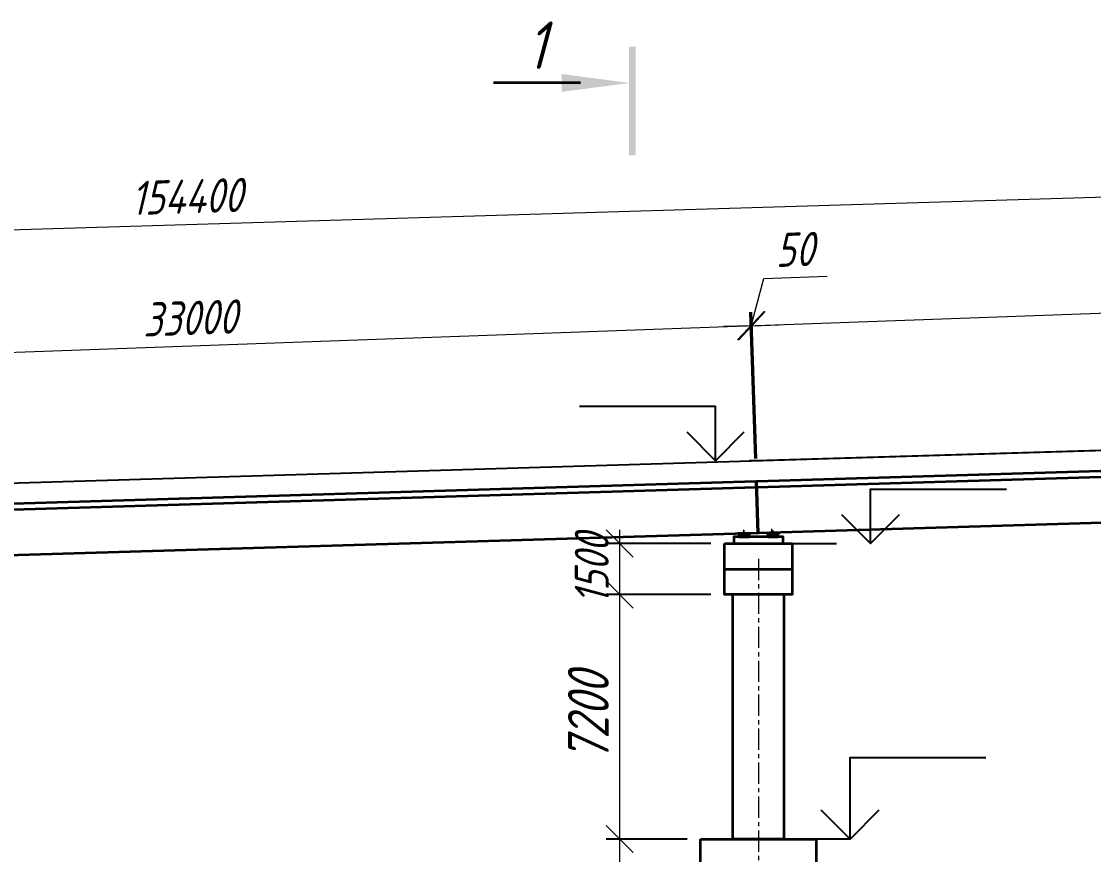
# Model space of a CAD drawing. Header units: millimetres. Extents: x 1864 to 10174863, y -4887456 to 5366151.
# Drawn here: x 5379598 to 5411164, y 9263 to 33795 of the extents above; entities that cross this region are included whole.
import ezdxf
from ezdxf.enums import TextEntityAlignment as Align

# ---------------------------------------------------------------- set-up
doc = ezdxf.new("R2018")
doc.units = ezdxf.units.MM
doc.linetypes.add('осевая', pattern=[2, 1.25, -0.25, 0.25, -0.25])
for name, color, linetype, lineweight in [('1-Бетон', 106, 'Continuous', 35), ('1-Примечания', 4, 'Continuous', 25), ('1-Размеры', 1, 'Continuous', 25), ('1-Текст_3', 250, 'Continuous', 25), ('ИС_TXT_ЗГЛ', 1, 'Continuous', 35), ('ИС_Ось', 3, 'осевая', 18), ('ИС_Размер', 3, 'Continuous', 18)]:
    doc.layers.add(name, color=color, linetype=linetype, lineweight=lineweight)
doc.layers.add('Красный профиль', color=1, linetype='Continuous')
doc.styles.add('0', font='isocpeur.ttf', dxfattribs={"width": 0.8, "oblique": 15})
doc.styles.get("Standard").update_dxf_attribs({"font": 'arial.ttf'})
doc.dimstyles.new('М400нов', dxfattribs={"dimscale": 400, "dimtxt": 2.5, "dimasz": 2, "dimexe": 1, "dimexo": 1, "dimgap": 0.8, "dimtad": 1, "dimdec": 0, "dimzin": 0, "dimdsep": 46, "dimtxsty": '0', "dimblk": 'OBLIQUE', "dimcen": 0.09, "dimdle": 1, "dimclrd": 256, "dimclre": 256, "dimclrt": 256, "dimadec": 4, "dimazin": 0, "dimtfac": 1, "dimtdec": 0, "dimtmove": 1, "dimatfit": 2, "dimfxl": 1, "dimtolj": 1, "dimtzin": 0, "dimlwd": -1, "dimarcsym": 0})

# ---------------------------------------------------------------- blocks, each defined once
blk = doc.blocks.new('_OBLIQUE')
at = {"color": 0, "linetype": 'ByBlock', "lineweight": -2}
blk.add_line((0.5, 0.5), (-0.5, -0.5), dxfattribs=at)
blk = doc.blocks.new('*D1196')
at = {"layer": 'Defpoints', "color": 0, "linetype": 'Continuous', "transparency": 16777216}
for p in [(5461641, 30143), (5461865, 22692), (5307554, 18046)]:
    blk.add_point(p, dxfattribs=at)
at = {"layer": 'ИС_Размер', "lineweight": -2, "transparency": 16777216}
for p, q in [((5461853, 23092), (5461629, 30543)), ((5307542, 18446), (5307318, 25898))]:
    blk.add_line(p, q, dxfattribs=at)
at = {"layer": 'ИС_Размер', "transparency": 16777216}
blk.add_line((5306930, 25486), (5462041, 30155), dxfattribs=at)
at = {"layer": 'ИС_Размер', "linetype": 'Continuous', "transparency": 16777216, "xscale": 800, "yscale": 800, "zscale": 800}
for p, rotation in [((5461641, 30143), 1.724269677828699), ((5307330, 25498), 181.7242696778287)]:
    blk.add_blockref('_OBLIQUE', p, dxfattribs=dict(at, rotation=rotation))
at = {"layer": 'ИС_Размер', "linetype": 'Continuous', "transparency": 16777216, "insert": (5384461, 28640), "char_height": 1000, "attachment_point": 5, "rotation": 1.7243, "style": '0'}
blk.add_mtext('\\A1;154400', dxfattribs=at)
blk = doc.blocks.new('33')
at = {"layer": '1-Бетон'}
for points in [[(33000, 1530), (33000, 0), (0, 0), (0, 1530), (33000, 1530)], [(0, 1350), (33000, 1350)]]:
    blk.add_lwpolyline(points, dxfattribs=at)
at = {"layer": 'ИС_Ось'}
for points in [[(400, -108), (400, 108)], [(32600, -108), (32600, 108)]]:
    blk.add_lwpolyline(points, dxfattribs=at)
blk = doc.blocks.new('*D1199')
at = {"layer": 'Defpoints', "color": 0, "linetype": 'Continuous', "transparency": 16777216}
for p in [(5401108, 24836), (5401210, 20523), (5401252, 20524)]:
    blk.add_point(p, dxfattribs=at)
at = {"layer": 'ИС_Размер', "transparency": 16777216}
for p, q in [((5401087, 24836), (5401455, 26229)), ((5401455, 26229), (5403322, 26291)), ((5401066, 24835), (5400266, 24808)), ((5401066, 24835), (5401108, 24836)), ((5401066, 24835), (5401108, 24836)), ((5401108, 24836), (5401908, 24863))]:
    blk.add_line(p, q, dxfattribs=at)
at = {"layer": 'ИС_Размер', "lineweight": -2, "transparency": 16777216}
for p, q in [((5401196, 20922), (5401053, 25235)), ((5401239, 20924), (5401095, 25236))]:
    blk.add_line(p, q, dxfattribs=at)
at = {"layer": 'ИС_Размер', "linetype": 'Continuous', "transparency": 16777216, "xscale": 800, "yscale": 800, "zscale": 800}
for p, rotation in [((5401066, 24835), 1.907391254173563), ((5401108, 24836), 181.9073912541736)]:
    blk.add_blockref('_OBLIQUE', p, dxfattribs=dict(at, rotation=rotation))
at = {"layer": 'ИС_Размер', "linetype": 'Continuous', "transparency": 16777216, "insert": (5402361, 27079), "char_height": 1000, "attachment_point": 5, "rotation": 1.9074, "style": '0'}
blk.add_mtext('\\A1;50', dxfattribs=at)
blk = doc.blocks.new('*D1200')
at = {"layer": 'Defpoints', "color": 0, "linetype": 'Continuous', "transparency": 16777216}
for p in [(5434076, 26022), (5434231, 21710), (5401252, 20524)]:
    blk.add_point(p, dxfattribs=at)
at = {"layer": 'ИС_Размер', "lineweight": -2, "transparency": 16777216}
for p, q in [((5434216, 22110), (5434061, 26422)), ((5401238, 20924), (5401083, 25236))]:
    blk.add_line(p, q, dxfattribs=at)
at = {"layer": 'ИС_Размер', "transparency": 16777216}
blk.add_line((5400697, 24821), (5434475, 26036), dxfattribs=at)
at = {"layer": 'ИС_Размер', "linetype": 'Continuous', "transparency": 16777216, "xscale": 800, "yscale": 800, "zscale": 800}
for p, rotation in [((5434076, 26022), 2.059747963360298), ((5401097, 24836), 182.0597479633603)]:
    blk.add_blockref('_OBLIQUE', p, dxfattribs=dict(at, rotation=rotation))
at = {"layer": 'ИС_Размер', "linetype": 'Continuous', "transparency": 16777216, "insert": (5417557, 26248), "char_height": 1000, "attachment_point": 5, "rotation": 2.0597, "style": '0'}
blk.add_mtext('\\A1;33000', dxfattribs=at)
blk = doc.blocks.new('*D1206')
at = {"layer": 'Defpoints', "color": 0, "linetype": 'Continuous', "transparency": 16777216}
for p in [(5401076, 24835), (5401225, 20691), (5368246, 19505)]:
    blk.add_point(p, dxfattribs=at)
at = {"layer": 'ИС_Размер', "lineweight": -2, "transparency": 16777216}
for p, q in [((5401210, 21091), (5401061, 25235)), ((5368232, 19905), (5368083, 24049))]:
    blk.add_line(p, q, dxfattribs=at)
at = {"layer": 'ИС_Размер', "transparency": 16777216}
blk.add_line((5367697, 23635), (5401475, 24849), dxfattribs=at)
at = {"layer": 'ИС_Размер', "linetype": 'Continuous', "transparency": 16777216, "xscale": 800, "yscale": 800, "zscale": 800}
for p, rotation in [((5401076, 24835), 2.059747963360361), ((5368097, 23649), 182.0597479633603)]:
    blk.add_blockref('_OBLIQUE', p, dxfattribs=dict(at, rotation=rotation))
at = {"layer": 'ИС_Размер', "linetype": 'Continuous', "transparency": 16777216, "insert": (5384557, 25061), "char_height": 1000, "attachment_point": 5, "rotation": 2.0597, "style": '0'}
blk.add_mtext('\\A1;33000', dxfattribs=at)
blk = doc.blocks.new('*U449')
at = {"layer": '1-Примечания', "linetype": 'Continuous'}
blk.add_line((0, 0), (-2.5, 0), dxfattribs=at)
for points in [[(0, 0), (0, 6), (10, 6)], [(2.121, 2.121), (0, 0), (-2.121, 2.121)]]:
    blk.add_lwpolyline(points, dxfattribs=at)
at = {"layer": '1-Текст_3', "lineweight": 30, "oblique": 15, "width": 0.8, "flags": 104}
blk.add_attdef('ВЫСОТА', text='', height=3, dxfattribs=at).set_placement((5.127, 8.167), align=Align.MIDDLE_CENTER)
blk.add_attdef('ПРИМЕЧАНИЕ', text='', height=3, dxfattribs=at).set_placement((5, 5.25), align=Align.TOP_CENTER)
blk = doc.blocks.new('*U450')
at = {"layer": '1-Примечания', "linetype": 'Continuous'}
blk.add_line((0, 0), (3.5, 0), dxfattribs=at)
for points in [[(6, 0), (6, 4), (16, 4)], [(8.121, 2.121), (6, 0), (3.879, 2.121)]]:
    blk.add_lwpolyline(points, dxfattribs=at)
at = {"layer": '1-Текст_3', "lineweight": 30, "oblique": 15, "width": 0.8, "flags": 104}
blk.add_attdef('ВЫСОТА', text='', height=3, dxfattribs=at).set_placement((11.127, 6.167), align=Align.MIDDLE_CENTER)
blk.add_attdef('ПРИМЕЧАНИЕ', text='', height=3, dxfattribs=at).set_placement((11, 3.25), align=Align.TOP_CENTER)
blk = doc.blocks.new('*U441')
at = {"layer": '1-Примечания', "linetype": 'Continuous'}
blk.add_line((0, 0), (0.5, 0), dxfattribs=at)
for points in [[(3, 0), (3, 4), (13, 4)], [(5.121, 2.121), (3, 0), (0.879, 2.121)]]:
    blk.add_lwpolyline(points, dxfattribs=at)
at = {"layer": '1-Текст_3', "lineweight": 30, "oblique": 15, "width": 0.8, "flags": 104}
blk.add_attdef('ВЫСОТА', text='', height=3, dxfattribs=at).set_placement((8.127, 6.167), align=Align.MIDDLE_CENTER)
blk.add_attdef('ПРИМЕЧАНИЕ', text='', height=3, dxfattribs=at).set_placement((8, 3.25), align=Align.TOP_CENTER)
blk = doc.blocks.new('*U624')
for p, q in [((-3.8, 74.628), (-10.2, 74.628)), ((-3.8, -44.567), (-10.2, -44.567))]:
    blk.add_line(p, q)
for points in [[(0.25, 77.294), (-0.25, 77.294), (0.25, 69.294), (-0.25, 69.294)], [(-5.2, 75.286), (-0.2, 74.628), (-5.2, 74.628), (-5.2, 73.97)], [(0.25, -39.234), (-0.25, -39.234), (0.25, -47.234), (-0.25, -47.234)], [(-5.2, -43.909), (-0.2, -44.567), (-5.2, -44.567), (-5.2, -45.226)]]:
    blk.add_solid(points)
at = {"style": '0', "oblique": 15, "width": 0.8}
for tag, p in [('ВЕРХ', (-7.064, 77.405)), ('НИЗ', (-6.996, -47.461))]:
    blk.add_attdef(tag, text='', height=3.5, dxfattribs=at).set_placement(p, align=Align.MIDDLE_CENTER)
blk = doc.blocks.new('*D1290')
at = {"layer": 'Defpoints', "color": 0, "linetype": 'Continuous', "transparency": 16777216}
for p in [(5400292, 16920), (5397210, 9719), (5399595, 9719)]:
    blk.add_point(p, dxfattribs=at)
at = {"layer": 'ИС_Размер', "transparency": 16777216}
blk.add_line((5397210, 17320), (5397210, 9319), dxfattribs=at)
at = {"layer": 'ИС_Размер', "lineweight": -2, "transparency": 16777216}
for p, q in [((5399892, 16920), (5396810, 16920)), ((5399195, 9719), (5396810, 9719))]:
    blk.add_line(p, q, dxfattribs=at)
at = {"layer": 'ИС_Размер', "linetype": 'Continuous', "transparency": 16777216, "xscale": 800, "yscale": 800, "zscale": 800}
for p, rotation in [((5397210, 16920), 90), ((5397210, 9719), 270)]:
    blk.add_blockref('_OBLIQUE', p, dxfattribs=dict(at, rotation=rotation))
at = {"layer": 'ИС_Размер', "linetype": 'Continuous', "transparency": 16777216, "insert": (5396290, 13320), "char_height": 1000, "attachment_point": 5, "rotation": 90, "style": '0'}
blk.add_mtext('\\A1;{\\H1.2x;7200}', dxfattribs=at)
blk = doc.blocks.new('*D1259')
at = {"layer": 'Defpoints', "color": 0, "linetype": 'Continuous', "transparency": 16777216}
for p in [(5399595, 9719), (5397210, 2920), (5399593, 2920)]:
    blk.add_point(p, dxfattribs=at)
at = {"layer": 'ИС_Размер', "transparency": 16777216}
blk.add_line((5397210, 10119), (5397210, 2520), dxfattribs=at)
at = {"layer": 'ИС_Размер', "lineweight": -2, "transparency": 16777216}
for p, q in [((5399195, 9719), (5396810, 9719)), ((5399193, 2920), (5396810, 2920))]:
    blk.add_line(p, q, dxfattribs=at)
at = {"layer": 'ИС_Размер', "linetype": 'Continuous', "transparency": 16777216, "xscale": 800, "yscale": 800, "zscale": 800}
for p, rotation in [((5397210, 9719), 90), ((5397210, 2920), 270)]:
    blk.add_blockref('_OBLIQUE', p, dxfattribs=dict(at, rotation=rotation))
at = {"layer": 'ИС_Размер', "linetype": 'Continuous', "transparency": 16777216, "insert": (5396390, 6320), "char_height": 1000, "attachment_point": 5, "rotation": 90, "style": '0'}
blk.add_mtext('\\A1;6800', dxfattribs=at)
blk = doc.blocks.new('*D1260')
at = {"layer": 'Defpoints', "color": 0, "linetype": 'Continuous', "transparency": 16777216}
for p in [(5400292, 18420), (5397210, 16920), (5400292, 16920)]:
    blk.add_point(p, dxfattribs=at)
at = {"layer": 'ИС_Размер', "transparency": 16777216}
blk.add_line((5397210, 18820), (5397210, 16520), dxfattribs=at)
at = {"layer": 'ИС_Размер', "lineweight": -2, "transparency": 16777216}
for p, q in [((5399892, 18420), (5396810, 18420)), ((5399892, 16920), (5396810, 16920))]:
    blk.add_line(p, q, dxfattribs=at)
at = {"layer": 'ИС_Размер', "linetype": 'Continuous', "transparency": 16777216, "xscale": 800, "yscale": 800, "zscale": 800}
for p, rotation in [((5397210, 18420), 90), ((5397210, 16920), 270)]:
    blk.add_blockref('_OBLIQUE', p, dxfattribs=dict(at, rotation=rotation))
at = {"layer": 'ИС_Размер', "linetype": 'Continuous', "transparency": 16777216, "insert": (5396390, 17670), "char_height": 1000, "attachment_point": 5, "rotation": 90, "style": '0'}
blk.add_mtext('\\A1;1500', dxfattribs=at)

msp = doc.modelspace()

# ---------------------------------------------------------------- linework, layer by layer
at = {"color": 1}
msp.add_lwpolyline([(5434267.8, 21851.9), (5401232.7, 20860.8)], dxfattribs=at)
at = {"layer": '1-Бетон'}
for points in [[(5400700.8, 18698.3), (5401040.8, 18698.3), (5401040.8, 18718.3), (5400700.8, 18718.3)], [(5400720.8, 18620.3), (5401020.8, 18620.3), (5401020.8, 18698.3), (5400720.8, 18698.3)], [(5401550.9, 18698.3), (5401890.9, 18698.3), (5401890.9, 18718.3), (5401550.9, 18718.3)], [(5401570.9, 18620.3), (5401870.9, 18620.3), (5401870.9, 18698.3), (5401570.9, 18698.3)], [(5400293.9, 18419.8), (5402294, 18419.8), (5402294, 16919.8), (5400293.9, 16919.8)], [(5400571.1, 18419.8), (5402021.1, 18419.8), (5402021.1, 18620.3), (5400571.1, 18620.3)], [(5399595.1, 9719.3), (5402995.1, 9719.3), (5402995.1, 8919.3), (5399595.1, 8919.3)]]:
    msp.add_lwpolyline(points, close=True, dxfattribs=at)
for points in [[(5400293.9, 17669.8), (5402294, 17669.8)], [(5402044, 16919.8), (5402044.2, 9719.3), (5400544.2, 9719.3), (5400544, 16919.8)]]:
    msp.add_lwpolyline(points, dxfattribs=at)
at = {"layer": 'ИС_Ось'}
for points in [[(5400870.7, 18818.4), (5400870.7, 18613.2)], [(5401720.7, 18818.2), (5401720.7, 18613)]]:
    msp.add_lwpolyline(points, dxfattribs=at)
at = {"layer": 'ИС_Ось', "ltscale": 500}
msp.add_lwpolyline([(5401294.2, 17971.8), (5401294.2, -491.2)], dxfattribs=at)
at = {"layer": 'Красный профиль', "linetype": 'Continuous', "flags": 128}
msp.add_lwpolyline([(5293540.6, 17630.1), (5449135.8, 22297.9)], dxfattribs=at)

# ---------------------------------------------------------------- block references
at = {"linetype": 'Continuous'}
for p, rotation in [((5401296.3, 18731.2), 1.718358025339879), ((5368279.6, 17740.7), 1.718358011817057)]:
    msp.add_blockref('33', p, dxfattribs=dict(at, rotation=rotation))
at = {"layer": '1-Размеры', "transparency": 33554687}
ref = msp.add_blockref('*U441', (5401232.7, 20860.8), dxfattribs=dict(at, xscale=-399.9999999999999, yscale=399.9999999999999, zscale=399.9999999999999, rotation=359.999718071565))
lines = msp.add_mtext('\\W0.8000;20.86', dxfattribs={"layer": '1-Текст_3', "insert": (5397982.1, 23327.8), "char_height": 2.5, "attachment_point": 1, "rotation": 359.99972, "bg_fill": 3, "box_fill_scale": 1, "bg_fill_color": 256, "bg_fill_transparency": 0})
ref.add_attrib('ВЫСОТА', '', (5397982.1, 23327.8)).embed_mtext(lines)
lines = msp.add_mtext('\\W0.8000;', dxfattribs={"layer": '1-Текст_3', "insert": (5398032.7, 22160.8), "char_height": 2.5, "attachment_point": 1, "rotation": 359.99972, "bg_fill": 3, "box_fill_scale": 1, "bg_fill_color": 256, "bg_fill_transparency": 0})
ref.add_attrib('ПРИМЕЧАНИЕ', '', (5398032.7, 22160.8)).embed_mtext(lines)
ref = msp.add_blockref('*U450', (5402196.1, 18419.8), dxfattribs=dict(at, xscale=399.9999999999998, yscale=399.9999999999998, zscale=399.9999999999998, rotation=0.0002819284350356197))
lines = msp.add_mtext('\\W0.8000;18.42', dxfattribs={"layer": '1-Текст_3', "insert": (5406646.7, 20886.7), "char_height": 2.5, "attachment_point": 1, "rotation": 0.00028, "bg_fill": 3, "box_fill_scale": 1, "bg_fill_color": 256, "bg_fill_transparency": 0})
ref.add_attrib('ВЫСОТА', '', (5406646.7, 20886.7)).embed_mtext(lines)
lines = msp.add_mtext('\\W0.8000;', dxfattribs={"layer": '1-Текст_3', "insert": (5406596.1, 19719.8), "char_height": 2.5, "attachment_point": 1, "rotation": 0.00028, "bg_fill": 3, "box_fill_scale": 1, "bg_fill_color": 256, "bg_fill_transparency": 0})
ref.add_attrib('ПРИМЕЧАНИЕ', '', (5406596.1, 19719.8)).embed_mtext(lines)
ref = msp.add_blockref('*U449', (5403995.1, 9719.3), dxfattribs=dict(at, xscale=399.9999999999998, yscale=399.9999999999998, zscale=399.9999999999998, rotation=0.0002819284350356197))
lines = msp.add_mtext('\\W0.8000;9.72', dxfattribs={"layer": '1-Текст_3', "insert": (5406045.8, 12986.3), "char_height": 2.5, "attachment_point": 1, "rotation": 0.00028, "bg_fill": 3, "box_fill_scale": 1, "bg_fill_color": 256, "bg_fill_transparency": 0})
ref.add_attrib('ВЫСОТА', '', (5406045.8, 12986.3)).embed_mtext(lines)
lines = msp.add_mtext('\\W0.8000;', dxfattribs={"layer": '1-Текст_3', "insert": (5405995.1, 11819.3), "char_height": 2.5, "attachment_point": 1, "rotation": 0.00028, "bg_fill": 3, "box_fill_scale": 1, "bg_fill_color": 256, "bg_fill_transparency": 0})
ref.add_attrib('ПРИМЕЧАНИЕ', '', (5405995.1, 11819.3)).embed_mtext(lines)
at = {"layer": 'ИС_TXT_ЗГЛ', "ltscale": 0.5, "xscale": 400, "yscale": 400, "zscale": 400}
msp.add_blockref('*U624', (5397581.3, 2132.6), dxfattribs=at).add_auto_attribs({'ВЕРХ': '1', 'НИЗ': '1'})

# ---------------------------------------------------------------- dimensions: what is measured, and where the dimension line sits
at = {"layer": 'ИС_Размер', "linetype": 'Continuous'}
for p1, p2, distance, override, picture, middle in [((5307554.1, 18046.5), (5461865.2, 22691.7), 7455, {"dimrnd": 200}, '*D1196', (5384460.7, 28640.3)), ((5401209.6, 20522.6), (5401252, 20524), 4314.6, {"dimrnd": 50}, '*D1199', (5401747.6, 27058.7))]:
    dim = msp.add_aligned_dim(p1=p1, p2=p2, distance=distance, dimstyle='М400нов', override=override, dxfattribs=at)
    dim.commit()
    dim.dimension.update_dxf_attribs({"geometry": picture, "text_midpoint": middle})
for p1, p2, distance, picture, middle in [((5401252, 20524), (5434230.7, 21710.1), 4314.5, '*D1200', (5417556.8, 26248.3)), ((5368245.9, 19505.3), (5401224.6, 20691.3), 4146.3, '*D1206', (5384556.8, 25061.4))]:
    dim = msp.add_aligned_dim(p1=p1, p2=p2, distance=distance, dimstyle='М400нов', dxfattribs=at)
    dim.commit()
    dim.dimension.update_dxf_attribs({"geometry": picture, "text_midpoint": middle})
dim = msp.add_linear_dim(base=(5397210, 16919.8), p1=(5400292.2, 18419.8), p2=(5400292.2, 16919.8), angle=90, dimstyle='М400нов', dxfattribs=at)
dim.commit()
dim.dimension.update_dxf_attribs({"geometry": '*D1260', "text_midpoint": (5397210, 17669.8), "dimtype": 160})
dim = msp.add_linear_dim(base=(5397209.9897, 9719.3034), p1=(5400292.1974, 16919.7548), p2=(5399595.1363, 9719.3034), angle=90, text='{\\H1.2x;<>}', dimstyle='М400нов', dxfattribs=at)
dim.commit()
dim.dimension.update_dxf_attribs({"geometry": '*D1290', "text_midpoint": (5396289.9897, 13319.5291)})
dim = msp.add_linear_dim(base=(5397209.9897, 2919.7741), p1=(5399595.1363, 9719.3034), p2=(5399593.0738, 2919.7741), angle=90, dimstyle='М400нов', dxfattribs=at)
dim.commit()
dim.dimension.update_dxf_attribs({"geometry": '*D1259', "text_midpoint": (5396389.9897, 6319.5388)})

doc.saveas('drawing.dxf')
